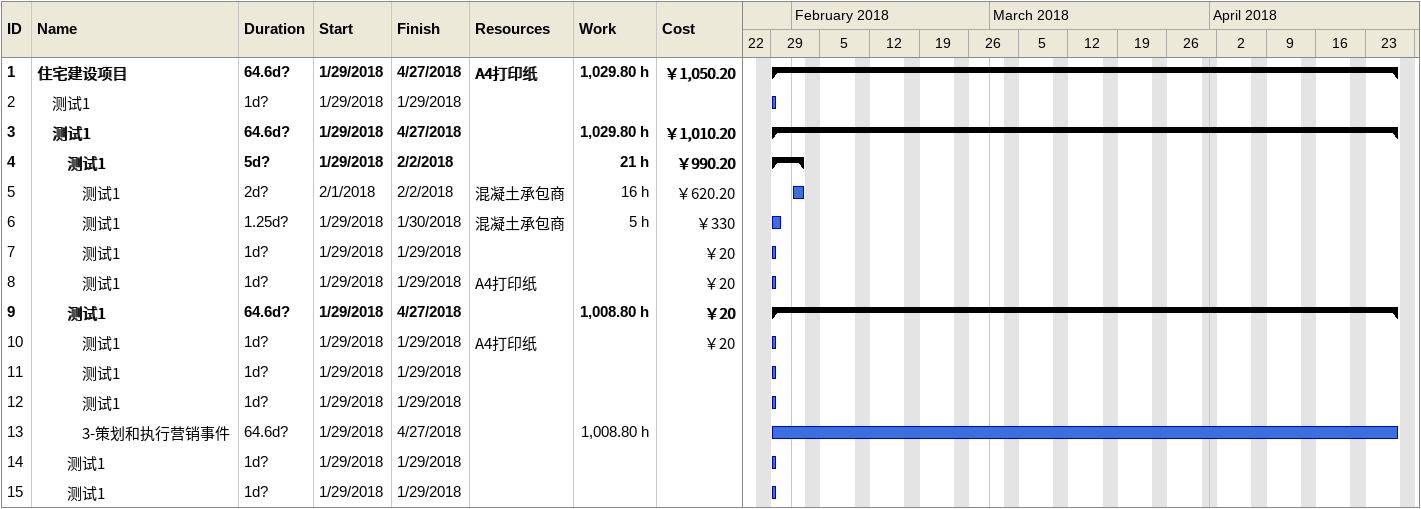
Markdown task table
| ID | Level | Task | Duration | Start | Finish | Resources | Work (h) | Cost (￥) |
|---|---|---|---|---|---|---|---|---|
| 1 | 1 | **住宅建设项目** | 64.6d? | 2018-01-29 | 2018-04-27 | A4打印纸 | 1029.80 | 1050.20 |
| 2 | 2 | 测试1 | 1d? | 2018-01-29 | 2018-01-29 |  |  |  |
| 3 | 2 | **测试1** | 64.6d? | 2018-01-29 | 2018-04-27 |  | 1029.80 | 1010.20 |
| 4 | 3 | **测试1** | 5d? | 2018-01-29 | 2018-02-02 |  | 21 | 990.20 |
| 5 | 4 | 测试1 | 2d? | 2018-02-01 | 2018-02-02 | 混凝土承包商 | 16 | 620.20 |
| 6 | 4 | 测试1 | 1.25d? | 2018-01-29 | 2018-01-30 | 混凝土承包商 | 5 | 330 |
| 7 | 4 | 测试1 | 1d? | 2018-01-29 | 2018-01-29 |  |  | 20 |
| 8 | 4 | 测试1 | 1d? | 2018-01-29 | 2018-01-29 | A4打印纸 |  | 20 |
| 9 | 3 | **测试1** | 64.6d? | 2018-01-29 | 2018-04-27 |  | 1008.80 | 20 |
| 10 | 4 | 测试1 | 1d? | 2018-01-29 | 2018-01-29 | A4打印纸 |  | 20 |
| 11 | 4 | 测试1 | 1d? | 2018-01-29 | 2018-01-29 |  |  |  |
| 12 | 4 | 测试1 | 1d? | 2018-01-29 | 2018-01-29 |  |  |  |
| 13 | 4 | 3-策划和执行营销事件 | 64.6d? | 2018-01-29 | 2018-04-27 |  | 1008.80 |  |
| 14 | 3 | 测试1 | 1d? | 2018-01-29 | 2018-01-29 |  |  |  |
| 15 | 3 | 测试1 | 1d? | 2018-01-29 | 2018-01-29 |  |  |  |
